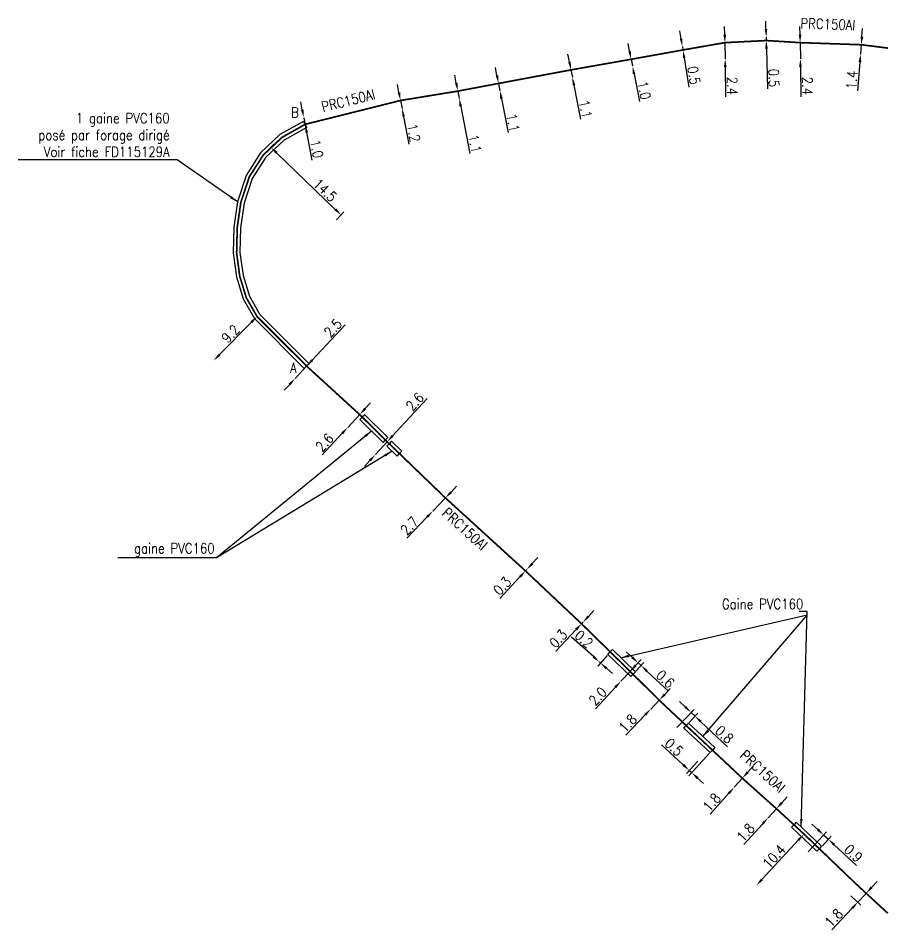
# Model space of a CAD drawing. Header units: millimetres. Extents: x 114996 to 116000, y 129210 to 129989.
# Drawn here: x 115870.8 to 116000.1, y 129628 to 129763.4 of the extents above; entities that cross this region are included whole.
import ezdxf

# ---------------------------------------------------------------- set-up
doc = ezdxf.new("R2010")
doc.units = ezdxf.units.MM
doc.header["$PDMODE"] = 34
doc.layers.get('DEFPOINTS').update_dxf_attribs({"linetype": 'CONTINUOUS'})
doc.layers.add('M_110', color=1, linetype='M_ST_10')
doc.layers.add('M_400', color=7, linetype='CONTINUOUS')
doc.styles.get("Standard").update_dxf_attribs({"font": 'romans.shx', "width": 0.85})
doc.linetypes.add('M_ST_10', pattern='A,5,-0.3,["++",Standard,S=1,R=0,X=0,Y=-0.5],-2.8', length=8.1)
doc.dimstyles.get("Standard").update_dxf_attribs({"dimtxt": 1.5, "dimasz": 1.2, "dimexe": 0.625, "dimexo": 0.625, "dimgap": 0.25, "dimtad": 1, "dimdec": 1, "dimzin": 0, "dimdsep": 46, "dimtxsty": 'Standard', "dimcen": -0.5, "dimadec": 0, "dimazin": 0, "dimtfac": 1, "dimtdec": 1, "dimtmove": 0, "dimatfit": 3, "dimfxl": 0, "dimtolj": 1, "dimtzin": 0, "dimarcsym": 0})

# ---------------------------------------------------------------- blocks, each defined once
blk = doc.blocks.new('*D2')
at = {"layer": 'DEFPOINTS', "color": 0, "linetype": 'Continuous', "transparency": 16777216}
for p in [(115927.59, 129751.18), (115927.81, 129750), (115927.81, 129750)]:
    blk.add_point(p, dxfattribs=at)
at = {"layer": 'M_110', "color": 0, "linetype": 'Continuous', "lineweight": -2, "transparency": 16777216}
for p, q in [((115927.36, 129752.36), (115927.13, 129753.53)), ((115927.59, 129751.18), (115927.81, 129750)), ((115928.04, 129748.82), (115928.84, 129744.71))]:
    blk.add_line(p, q, dxfattribs=at)
at = {"layer": 'M_110', "color": 0, "linetype": 'Continuous', "transparency": 16777216}
for points in [[(115927.55, 129752.39), (115927.16, 129752.32), (115927.59, 129751.18)], [(115928.24, 129748.86), (115927.85, 129748.78), (115927.81, 129750)]]:
    blk.add_solid(points, dxfattribs=at)
at = {"layer": 'M_110', "color": 0, "linetype": 'Continuous', "transparency": 16777216, "insert": (115929.54, 129746.37), "char_height": 1.5, "attachment_point": 5, "rotation": 280.9632}
blk.add_mtext('\\A1;1.2', dxfattribs=at)
blk = doc.blocks.new('*D3')
at = {"layer": 'DEFPOINTS', "color": 0, "linetype": 'Continuous', "transparency": 16777216}
for p in [(115936.1, 129752.57), (115936.31, 129751.49), (115936.31, 129751.49)]:
    blk.add_point(p, dxfattribs=at)
at = {"layer": 'M_110', "color": 0, "linetype": 'Continuous', "lineweight": -2, "transparency": 16777216}
for p, q in [((115935.87, 129753.75), (115935.65, 129754.93)), ((115936.1, 129752.57), (115936.31, 129751.49)), ((115936.54, 129750.31), (115937.9, 129743.29))]:
    blk.add_line(p, q, dxfattribs=at)
at = {"layer": 'M_110', "color": 0, "linetype": 'Continuous', "transparency": 16777216}
for points in [[(115936.07, 129753.79), (115935.68, 129753.71), (115936.1, 129752.57)], [(115936.74, 129750.35), (115936.34, 129750.28), (115936.31, 129751.49)]]:
    blk.add_solid(points, dxfattribs=at)
at = {"layer": 'M_110', "color": 0, "linetype": 'Continuous', "transparency": 16777216, "insert": (115938.63, 129744.77), "char_height": 1.5, "attachment_point": 5, "rotation": 280.9632}
blk.add_mtext('\\A1;1.1', dxfattribs=at)
blk = doc.blocks.new('*D4')
at = {"layer": 'DEFPOINTS', "color": 0, "linetype": 'Continuous', "transparency": 16777216}
for p in [(115942.15, 129753.71), (115942.36, 129752.63), (115942.36, 129752.63)]:
    blk.add_point(p, dxfattribs=at)
at = {"layer": 'M_110', "color": 0, "linetype": 'Continuous', "lineweight": -2, "transparency": 16777216}
for p, q in [((115941.92, 129754.88), (115941.7, 129756.06)), ((115942.15, 129753.71), (115942.36, 129752.63)), ((115942.59, 129751.45), (115943.57, 129746.4))]:
    blk.add_line(p, q, dxfattribs=at)
at = {"layer": 'M_110', "color": 0, "linetype": 'Continuous', "transparency": 16777216}
for points in [[(115942.12, 129754.92), (115941.73, 129754.85), (115942.15, 129753.71)], [(115942.79, 129751.49), (115942.39, 129751.41), (115942.36, 129752.63)]]:
    blk.add_solid(points, dxfattribs=at)
at = {"layer": 'M_110', "color": 0, "linetype": 'Continuous', "transparency": 16777216, "insert": (115944.3, 129747.88), "char_height": 1.5, "attachment_point": 5, "rotation": 280.9632}
blk.add_mtext('\\A1;1.1', dxfattribs=at)
blk = doc.blocks.new('*D5')
at = {"layer": 'DEFPOINTS', "color": 0, "linetype": 'Continuous', "transparency": 16777216}
for p in [(115952.91, 129755.72), (115953.12, 129754.64), (115953.12, 129754.64)]:
    blk.add_point(p, dxfattribs=at)
at = {"layer": 'M_110', "color": 0, "linetype": 'Continuous', "lineweight": -2, "transparency": 16777216}
for p, q in [((115952.68, 129756.9), (115952.46, 129758.08)), ((115952.91, 129755.72), (115953.12, 129754.64)), ((115953.35, 129753.47), (115954.33, 129748.42))]:
    blk.add_line(p, q, dxfattribs=at)
at = {"layer": 'M_110', "color": 0, "linetype": 'Continuous', "transparency": 16777216}
for points in [[(115952.88, 129756.94), (115952.49, 129756.86), (115952.91, 129755.72)], [(115953.55, 129753.5), (115953.15, 129753.43), (115953.12, 129754.64)]]:
    blk.add_solid(points, dxfattribs=at)
at = {"layer": 'M_110', "color": 0, "linetype": 'Continuous', "transparency": 16777216, "insert": (115955.06, 129749.9), "char_height": 1.5, "attachment_point": 5, "rotation": 280.9632}
blk.add_mtext('\\A1;1.1', dxfattribs=at)
blk = doc.blocks.new('*D6')
at = {"layer": 'DEFPOINTS', "color": 0, "linetype": 'Continuous', "transparency": 16777216}
for p in [(115961.86, 129757.3), (115962.05, 129756.32), (115962.05, 129756.32)]:
    blk.add_point(p, dxfattribs=at)
at = {"layer": 'M_110', "color": 0, "linetype": 'Continuous', "lineweight": -2, "transparency": 16777216}
for p, q in [((115961.63, 129758.48), (115961.4, 129759.65)), ((115961.86, 129757.3), (115962.05, 129756.32)), ((115962.28, 129755.14), (115963.09, 129751.03))]:
    blk.add_line(p, q, dxfattribs=at)
at = {"layer": 'M_110', "color": 0, "linetype": 'Continuous', "transparency": 16777216}
for points in [[(115961.82, 129758.51), (115961.43, 129758.44), (115961.86, 129757.3)], [(115962.48, 129755.18), (115962.09, 129755.1), (115962.05, 129756.32)]]:
    blk.add_solid(points, dxfattribs=at)
at = {"layer": 'M_110', "color": 0, "linetype": 'Continuous', "transparency": 16777216, "insert": (115963.79, 129752.69), "char_height": 1.5, "attachment_point": 5, "rotation": 281.131}
blk.add_mtext('\\A1;1.0', dxfattribs=at)
blk = doc.blocks.new('*D7')
at = {"layer": 'DEFPOINTS', "color": 0, "linetype": 'Continuous', "transparency": 16777216}
for p in [(115969.46, 129759.18), (115969.46, 129759.18), (115969.54, 129758.68)]:
    blk.add_point(p, dxfattribs=at)
at = {"layer": 'M_110', "color": 0, "linetype": 'Continuous', "lineweight": -2, "transparency": 16777216}
for p, q in [((115969.27, 129760.36), (115969.08, 129761.54)), ((115968.84, 129759.08), (115968.84, 129759.08)), ((115968.92, 129758.58), (115968.92, 129758.58)), ((115969.46, 129759.18), (115969.54, 129758.68)), ((115969.73, 129757.5), (115970.43, 129753.18))]:
    blk.add_line(p, q, dxfattribs=at)
at = {"layer": 'M_110', "color": 0, "linetype": 'Continuous', "transparency": 16777216}
for points in [[(115969.47, 129760.39), (115969.07, 129760.33), (115969.46, 129759.18)], [(115969.93, 129757.53), (115969.54, 129757.47), (115969.54, 129758.68)]]:
    blk.add_solid(points, dxfattribs=at)
at = {"layer": 'M_110', "color": 0, "linetype": 'Continuous', "transparency": 16777216, "insert": (115971.17, 129754.91), "char_height": 1.5, "attachment_point": 5, "rotation": 279.2083}
blk.add_mtext('\\A1;0.5', dxfattribs=at)
blk = doc.blocks.new('*D8')
at = {"layer": 'DEFPOINTS', "color": 0, "linetype": 'Continuous', "transparency": 16777216}
for p in [(115975.77, 129759.77), (115975.81, 129757.37), (115975.81, 129757.37)]:
    blk.add_point(p, dxfattribs=at)
at = {"layer": 'M_110', "color": 0, "linetype": 'Continuous', "lineweight": -2, "transparency": 16777216}
for p, q in [((115975.76, 129760.97), (115975.74, 129762.17)), ((115975.77, 129759.77), (115975.81, 129757.37)), ((115975.83, 129756.17), (115975.89, 129751.73))]:
    blk.add_line(p, q, dxfattribs=at)
at = {"layer": 'M_110', "color": 0, "linetype": 'Continuous', "transparency": 16777216}
for points in [[(115975.96, 129760.97), (115975.56, 129760.96), (115975.77, 129759.77)], [(115976.03, 129756.17), (115975.63, 129756.16), (115975.81, 129757.37)]]:
    blk.add_solid(points, dxfattribs=at)
at = {"layer": 'M_110', "color": 0, "linetype": 'Continuous', "transparency": 16777216, "insert": (115976.87, 129753.36), "char_height": 1.5, "attachment_point": 5, "rotation": 270.8345}
blk.add_mtext('\\A1;2.4', dxfattribs=at)
blk = doc.blocks.new('*D9')
at = {"layer": 'DEFPOINTS', "color": 0, "linetype": 'Continuous', "transparency": 16777216}
for p in [(115981.91, 129760.58), (115981.91, 129760.58), (115981.92, 129760.08)]:
    blk.add_point(p, dxfattribs=at)
at = {"layer": 'M_110', "color": 0, "linetype": 'Continuous', "lineweight": -2, "transparency": 16777216}
for p, q in [((115981.88, 129761.78), (115981.86, 129762.98)), ((115981.91, 129760.58), (115981.92, 129760.08)), ((115981.95, 129758.88), (115982.09, 129752.92))]:
    blk.add_line(p, q, dxfattribs=at)
at = {"layer": 'M_110', "color": 0, "linetype": 'Continuous', "transparency": 16777216}
for points in [[(115982.08, 129761.78), (115981.68, 129761.77), (115981.91, 129760.58)], [(115982.15, 129758.88), (115981.75, 129758.87), (115981.92, 129760.08)]]:
    blk.add_solid(points, dxfattribs=at)
at = {"layer": 'M_110', "color": 0, "linetype": 'Continuous', "transparency": 16777216, "insert": (115983.05, 129754.53), "char_height": 1.5, "attachment_point": 5, "rotation": 271.3155}
blk.add_mtext('\\A1;0.5', dxfattribs=at)
blk = doc.blocks.new('*D10')
at = {"layer": 'DEFPOINTS', "color": 0, "linetype": 'Continuous', "transparency": 16777216}
for p in [(115986.96, 129759.77), (115986.99, 129757.37), (115986.99, 129757.37)]:
    blk.add_point(p, dxfattribs=at)
at = {"layer": 'M_110', "color": 0, "linetype": 'Continuous', "lineweight": -2, "transparency": 16777216}
for p, q in [((115986.94, 129760.97), (115986.93, 129762.17)), ((115986.96, 129759.77), (115986.99, 129757.37)), ((115987, 129756.17), (115987.06, 129751.73))]:
    blk.add_line(p, q, dxfattribs=at)
at = {"layer": 'M_110', "color": 0, "linetype": 'Continuous', "transparency": 16777216}
for points in [[(115987.14, 129760.97), (115986.74, 129760.96), (115986.96, 129759.77)], [(115987.2, 129756.17), (115986.8, 129756.16), (115986.99, 129757.37)]]:
    blk.add_solid(points, dxfattribs=at)
at = {"layer": 'M_110', "color": 0, "linetype": 'Continuous', "transparency": 16777216, "insert": (115988.04, 129753.36), "char_height": 1.5, "attachment_point": 5, "rotation": 270.7272}
blk.add_mtext('\\A1;2.4', dxfattribs=at)
blk = doc.blocks.new('*D11')
at = {"layer": 'DEFPOINTS', "color": 0, "linetype": 'Continuous', "transparency": 16777216}
for p in [(115996.04, 129759.46), (115995.93, 129758.06), (115995.93, 129758.06)]:
    blk.add_point(p, dxfattribs=at)
at = {"layer": 'M_110', "color": 0, "linetype": 'Continuous', "lineweight": -2, "transparency": 16777216}
for p, q in [((115996.14, 129760.66), (115996.23, 129761.85)), ((115996.04, 129759.46), (115995.93, 129758.06)), ((115995.84, 129756.87), (115995.5, 129752.63))]:
    blk.add_line(p, q, dxfattribs=at)
at = {"layer": 'M_110', "color": 0, "linetype": 'Continuous', "transparency": 16777216}
for points in [[(115995.94, 129760.67), (115996.34, 129760.64), (115996.04, 129759.46)], [(115995.64, 129756.88), (115996.04, 129756.85), (115995.93, 129758.06)]]:
    blk.add_solid(points, dxfattribs=at)
at = {"layer": 'M_110', "color": 0, "linetype": 'Continuous', "transparency": 16777216, "insert": (115994.63, 129754.23), "char_height": 1.5, "attachment_point": 5, "rotation": 85.4722}
blk.add_mtext('\\A1;1.4', dxfattribs=at)
blk = doc.blocks.new('*D12')
at = {"layer": 'DEFPOINTS', "color": 0, "linetype": 'Continuous', "transparency": 16777216}
for p in [(115913.22, 129748.61), (115913.22, 129748.61), (115913.41, 129747.63)]:
    blk.add_point(p, dxfattribs=at)
at = {"layer": 'M_110', "color": 0, "linetype": 'Continuous', "lineweight": -2, "transparency": 16777216}
for p, q in [((115913, 129749.79), (115912.77, 129750.96)), ((115913.22, 129748.61), (115913.41, 129747.63)), ((115913.64, 129746.45), (115914.43, 129742.33))]:
    blk.add_line(p, q, dxfattribs=at)
at = {"layer": 'M_110', "color": 0, "linetype": 'Continuous', "transparency": 16777216}
for points in [[(115913.19, 129749.82), (115912.8, 129749.75), (115913.22, 129748.61)], [(115913.84, 129746.48), (115913.44, 129746.41), (115913.41, 129747.63)]]:
    blk.add_solid(points, dxfattribs=at)
at = {"layer": 'M_110', "color": 0, "linetype": 'Continuous', "transparency": 16777216, "insert": (115915.13, 129743.99), "char_height": 1.5, "attachment_point": 5, "rotation": 280.9063}
blk.add_mtext('\\A1;1.0', dxfattribs=at)
blk = doc.blocks.new('*D13')
at = {"layer": 'DEFPOINTS', "color": 0, "linetype": 'Continuous', "transparency": 16777216}
for p in [(115906.27, 129719.09), (115899.82, 129712.54), (115899.82, 129712.54)]:
    blk.add_point(p, dxfattribs=at)
at = {"layer": 'M_110', "color": 0, "linetype": 'Continuous', "lineweight": -2, "transparency": 16777216}
blk.add_line((115905.43, 129718.24), (115900.66, 129713.39), dxfattribs=at)
at = {"layer": 'M_110', "color": 0, "linetype": 'Continuous', "transparency": 16777216}
for points in [[(115905.29, 129718.38), (115905.57, 129718.1), (115906.27, 129719.09)], [(115900.52, 129713.53), (115900.8, 129713.25), (115899.82, 129712.54)]]:
    blk.add_solid(points, dxfattribs=at)
at = {"layer": 'M_110', "color": 0, "linetype": 'Continuous', "transparency": 16777216, "insert": (115902.33, 129716.52), "char_height": 1.5, "attachment_point": 5, "rotation": 45.4621}
blk.add_mtext('\\A1;9.2', dxfattribs=at)
blk = doc.blocks.new('*D14')
at = {"layer": 'DEFPOINTS', "color": 0, "linetype": 'Continuous', "transparency": 16777216}
for p in [(115913.64, 129711.73), (115911.94, 129709.9), (115911.94, 129709.9)]:
    blk.add_point(p, dxfattribs=at)
at = {"layer": 'M_110', "color": 0, "linetype": 'Continuous', "lineweight": -2, "transparency": 16777216}
for p, q in [((115914.46, 129712.61), (115919.36, 129717.87)), ((115911.94, 129709.9), (115913.64, 129711.73)), ((115911.12, 129709.02), (115910.3, 129708.15))]:
    blk.add_line(p, q, dxfattribs=at)
at = {"layer": 'M_110', "color": 0, "linetype": 'Continuous', "transparency": 16777216}
for points in [[(115914.31, 129712.74), (115914.61, 129712.47), (115913.64, 129711.73)], [(115910.97, 129709.16), (115911.26, 129708.89), (115911.94, 129709.9)]]:
    blk.add_solid(points, dxfattribs=at)
at = {"layer": 'M_110', "color": 0, "linetype": 'Continuous', "transparency": 16777216, "insert": (115917.55, 129717.39), "char_height": 1.5, "attachment_point": 5, "rotation": 47.0061}
blk.add_mtext('\\A1;2.5', dxfattribs=at)
blk = doc.blocks.new('*D15')
at = {"layer": 'DEFPOINTS', "color": 0, "linetype": 'Continuous', "transparency": 16777216}
for p in [(115921.52, 129704.53), (115919.75, 129702.62), (115919.75, 129702.62)]:
    blk.add_point(p, dxfattribs=at)
at = {"layer": 'M_110', "color": 0, "linetype": 'Continuous', "lineweight": -2, "transparency": 16777216}
for p, q in [((115922.34, 129705.41), (115923.15, 129706.28)), ((115921.52, 129704.53), (115919.75, 129702.62)), ((115918.93, 129701.75), (115915.95, 129698.55))]:
    blk.add_line(p, q, dxfattribs=at)
at = {"layer": 'M_110', "color": 0, "linetype": 'Continuous', "transparency": 16777216}
for points in [[(115922.19, 129705.54), (115922.48, 129705.27), (115921.52, 129704.53)], [(115918.78, 129701.88), (115919.07, 129701.61), (115919.75, 129702.62)]]:
    blk.add_solid(points, dxfattribs=at)
at = {"layer": 'M_110', "color": 0, "linetype": 'Continuous', "transparency": 16777216, "insert": (115916.3, 129700.39), "char_height": 1.5, "attachment_point": 5, "rotation": 47.0337}
blk.add_mtext('\\A1;2.6', dxfattribs=at)
blk = doc.blocks.new('*D16')
at = {"layer": 'DEFPOINTS', "color": 0, "linetype": 'Continuous', "transparency": 16777216}
for p in [(115925.61, 129700.49), (115923.85, 129698.58), (115923.85, 129698.58)]:
    blk.add_point(p, dxfattribs=at)
at = {"layer": 'M_110', "color": 0, "linetype": 'Continuous', "lineweight": -2, "transparency": 16777216}
for p, q in [((115926.42, 129701.38), (115931.53, 129706.92)), ((115923.85, 129698.58), (115925.61, 129700.49)), ((115923.03, 129697.7), (115922.22, 129696.82))]:
    blk.add_line(p, q, dxfattribs=at)
at = {"layer": 'M_110', "color": 0, "linetype": 'Continuous', "transparency": 16777216}
for points in [[(115926.27, 129701.51), (115926.57, 129701.24), (115925.61, 129700.49)], [(115922.89, 129697.84), (115923.18, 129697.56), (115923.85, 129698.58)]]:
    blk.add_solid(points, dxfattribs=at)
at = {"layer": 'M_110', "color": 0, "linetype": 'Continuous', "transparency": 16777216, "insert": (115929.72, 129706.44), "char_height": 1.5, "attachment_point": 5, "rotation": 47.3385}
blk.add_mtext('\\A1;2.6', dxfattribs=at)
blk = doc.blocks.new('*D17')
at = {"layer": 'DEFPOINTS', "color": 0, "linetype": 'Continuous', "transparency": 16777216}
for p in [(115934.26, 129692.15), (115932.39, 129690.2), (115932.39, 129690.2)]:
    blk.add_point(p, dxfattribs=at)
at = {"layer": 'M_110', "color": 0, "linetype": 'Continuous', "lineweight": -2, "transparency": 16777216}
for p, q in [((115935.09, 129693.01), (115935.92, 129693.88)), ((115934.26, 129692.15), (115932.39, 129690.2)), ((115931.56, 129689.33), (115928.53, 129686.18))]:
    blk.add_line(p, q, dxfattribs=at)
at = {"layer": 'M_110', "color": 0, "linetype": 'Continuous', "transparency": 16777216}
for points in [[(115934.95, 129693.15), (115935.23, 129692.87), (115934.26, 129692.15)], [(115931.41, 129689.47), (115931.7, 129689.2), (115932.39, 129690.2)]]:
    blk.add_solid(points, dxfattribs=at)
at = {"layer": 'M_110', "color": 0, "linetype": 'Continuous', "transparency": 16777216, "insert": (115928.91, 129688.02), "char_height": 1.5, "attachment_point": 5, "rotation": 46.1541}
blk.add_mtext('\\A1;2.7', dxfattribs=at)
blk = doc.blocks.new('*D18')
at = {"layer": 'DEFPOINTS', "color": 0, "linetype": 'Continuous', "transparency": 16777216}
for p in [(115946.15, 129681.31), (115946.36, 129681.53), (115946.36, 129681.53)]:
    blk.add_point(p, dxfattribs=at)
at = {"layer": 'M_110', "color": 0, "linetype": 'Continuous', "lineweight": -2, "transparency": 16777216}
for p, q in [((115947.17, 129682.4), (115947.99, 129683.28)), ((115946.36, 129681.53), (115946.15, 129681.31)), ((115945.33, 129680.43), (115942.35, 129677.23))]:
    blk.add_line(p, q, dxfattribs=at)
at = {"layer": 'M_110', "color": 0, "linetype": 'Continuous', "transparency": 16777216}
for points in [[(115947.03, 129682.54), (115947.32, 129682.27), (115946.36, 129681.53)], [(115945.19, 129680.56), (115945.48, 129680.29), (115946.15, 129681.31)]]:
    blk.add_solid(points, dxfattribs=at)
at = {"layer": 'M_110', "color": 0, "linetype": 'Continuous', "transparency": 16777216, "insert": (115942.7, 129679.07), "char_height": 1.5, "attachment_point": 5, "rotation": 47.0221}
blk.add_mtext('\\A1;0.3', dxfattribs=at)
blk = doc.blocks.new('*D19')
at = {"layer": 'DEFPOINTS', "color": 0, "linetype": 'Continuous', "transparency": 16777216}
for p in [(115954.48, 129673.46), (115954.69, 129673.68), (115954.69, 129673.68)]:
    blk.add_point(p, dxfattribs=at)
at = {"layer": 'M_110', "color": 0, "linetype": 'Continuous', "lineweight": -2, "transparency": 16777216}
for p, q in [((115955.51, 129674.56), (115956.33, 129675.43)), ((115954.69, 129673.68), (115954.48, 129673.46)), ((115953.66, 129672.59), (115950.67, 129669.4))]:
    blk.add_line(p, q, dxfattribs=at)
at = {"layer": 'M_110', "color": 0, "linetype": 'Continuous', "transparency": 16777216}
for points in [[(115955.36, 129674.69), (115955.65, 129674.42), (115954.69, 129673.68)], [(115953.51, 129672.73), (115953.81, 129672.45), (115954.48, 129673.46)]]:
    blk.add_solid(points, dxfattribs=at)
at = {"layer": 'M_110', "color": 0, "linetype": 'Continuous', "transparency": 16777216, "insert": (115951.02, 129671.24), "char_height": 1.5, "attachment_point": 5, "rotation": 46.8007}
blk.add_mtext('\\A1;0.3', dxfattribs=at)
blk = doc.blocks.new('*D20')
at = {"layer": 'DEFPOINTS', "color": 0, "linetype": 'Continuous', "transparency": 16777216}
for p in [(115958.71, 129669.23), (115957.14, 129667.78), (115957.14, 129667.78)]:
    blk.add_point(p, dxfattribs=at)
at = {"layer": 'M_400', "color": 0, "linetype": 'Continuous', "lineweight": -2, "transparency": 16777216}
for p, q in [((115956.25, 129668.58), (115952.99, 129671.49)), ((115958.29, 129668.77), (115956.88, 129667.18)), ((115957.29, 129667.65), (115957.14, 129667.78)), ((115958.19, 129666.85), (115959.08, 129666.05))]:
    blk.add_line(p, q, dxfattribs=at)
at = {"layer": 'M_400', "color": 0, "linetype": 'Continuous', "transparency": 16777216}
for points in [[(115956.38, 129668.73), (115956.12, 129668.43), (115957.14, 129667.78)], [(115958.32, 129667), (115958.05, 129666.7), (115957.29, 129667.65)]]:
    blk.add_solid(points, dxfattribs=at)
at = {"layer": 'M_400', "color": 0, "linetype": 'Continuous', "transparency": 16777216, "insert": (115954.84, 129671.18), "char_height": 1.5, "attachment_point": 5, "rotation": 318.2735}
blk.add_mtext('\\A1;0.2', dxfattribs=at)
blk = doc.blocks.new('*D21')
at = {"layer": 'DEFPOINTS', "color": 0, "linetype": 'Continuous', "transparency": 16777216}
for p in [(115962.88, 129667.66), (115960.34, 129664.93), (115962.13, 129665.97)]:
    blk.add_point(p, dxfattribs=at)
at = {"layer": 'M_400', "color": 0, "linetype": 'Continuous', "lineweight": -2, "transparency": 16777216}
for p, q in [((115962, 129668.48), (115961.12, 129669.29)), ((115960.76, 129665.39), (115963.3, 129668.11)), ((115962.55, 129666.43), (115963.74, 129667.71)), ((115962.88, 129667.66), (115963.32, 129667.25)), ((115964.2, 129666.43), (115967.39, 129663.45))]:
    blk.add_line(p, q, dxfattribs=at)
at = {"layer": 'M_400', "color": 0, "linetype": 'Continuous', "transparency": 16777216}
for points in [[(115962.14, 129668.62), (115961.86, 129668.33), (115962.88, 129667.66)], [(115964.33, 129666.58), (115964.06, 129666.28), (115963.32, 129667.25)]]:
    blk.add_solid(points, dxfattribs=at)
at = {"layer": 'M_400', "color": 0, "linetype": 'Continuous', "transparency": 16777216, "insert": (115966.92, 129665.26), "char_height": 1.5, "attachment_point": 5, "rotation": 317.0258}
blk.add_mtext('\\A1;0.6', dxfattribs=at)
blk = doc.blocks.new('*D22')
at = {"layer": 'DEFPOINTS', "color": 0, "linetype": 'Continuous', "transparency": 16777216}
for p in [(115961.7, 129666.39), (115960.34, 129664.93), (115960.34, 129664.93)]:
    blk.add_point(p, dxfattribs=at)
at = {"layer": 'M_110', "color": 0, "linetype": 'Continuous', "lineweight": -2, "transparency": 16777216}
for p, q in [((115962.52, 129667.27), (115963.34, 129668.15)), ((115961.7, 129666.39), (115960.34, 129664.93)), ((115959.52, 129664.05), (115956.54, 129660.85))]:
    blk.add_line(p, q, dxfattribs=at)
at = {"layer": 'M_110', "color": 0, "linetype": 'Continuous', "transparency": 16777216}
for points in [[(115962.37, 129667.41), (115962.67, 129667.13), (115961.7, 129666.39)], [(115959.37, 129664.19), (115959.67, 129663.92), (115960.34, 129664.93)]]:
    blk.add_solid(points, dxfattribs=at)
at = {"layer": 'M_110', "color": 0, "linetype": 'Continuous', "transparency": 16777216, "insert": (115956.89, 129662.7), "char_height": 1.5, "attachment_point": 5, "rotation": 47.0258}
blk.add_mtext('\\A1;2.0', dxfattribs=at)
blk = doc.blocks.new('*D23')
at = {"layer": 'DEFPOINTS', "color": 0, "linetype": 'Continuous', "transparency": 16777216}
for p in [(115966.01, 129662.11), (115964.77, 129660.8), (115964.77, 129660.8)]:
    blk.add_point(p, dxfattribs=at)
at = {"layer": 'M_110', "color": 0, "linetype": 'Continuous', "lineweight": -2, "transparency": 16777216}
for p, q in [((115966.84, 129662.97), (115967.67, 129663.84)), ((115966.01, 129662.11), (115964.77, 129660.8)), ((115963.94, 129659.94), (115961.04, 129656.91))]:
    blk.add_line(p, q, dxfattribs=at)
at = {"layer": 'M_110', "color": 0, "linetype": 'Continuous', "transparency": 16777216}
for points in [[(115966.69, 129663.11), (115966.98, 129662.83), (115966.01, 129662.11)], [(115963.79, 129660.08), (115964.08, 129659.8), (115964.77, 129660.8)]]:
    blk.add_solid(points, dxfattribs=at)
at = {"layer": 'M_110', "color": 0, "linetype": 'Continuous', "transparency": 16777216, "insert": (115961.35, 129658.68), "char_height": 1.5, "attachment_point": 5, "rotation": 46.2702}
blk.add_mtext('\\A1;1.8', dxfattribs=at)
blk = doc.blocks.new('*D24')
at = {"layer": 'DEFPOINTS', "color": 0, "linetype": 'Continuous', "transparency": 16777216}
for p in [(115970.76, 129660.29), (115970.03, 129658.34), (115968.21, 129657.57)]:
    blk.add_point(p, dxfattribs=at)
at = {"layer": 'M_400', "color": 0, "linetype": 'Continuous', "lineweight": -2, "transparency": 16777216}
for p, q in [((115968.64, 129658.03), (115971.19, 129660.74)), ((115969.88, 129661.11), (115969.01, 129661.93)), ((115970.46, 129658.8), (115971.77, 129660.2)), ((115970.76, 129660.29), (115971.34, 129659.74)), ((115972.22, 129658.92), (115976.19, 129655.2))]:
    blk.add_line(p, q, dxfattribs=at)
at = {"layer": 'M_400', "color": 0, "linetype": 'Continuous', "transparency": 16777216}
for points in [[(115970.02, 129661.25), (115969.75, 129660.96), (115970.76, 129660.29)], [(115972.35, 129659.06), (115972.08, 129658.77), (115971.34, 129659.74)]]:
    blk.add_solid(points, dxfattribs=at)
at = {"layer": 'M_400', "color": 0, "linetype": 'Continuous', "transparency": 16777216, "insert": (115975.71, 129657.01), "char_height": 1.5, "attachment_point": 5, "rotation": 316.8553}
blk.add_mtext('\\A1;0.8', dxfattribs=at)
blk = doc.blocks.new('*D25')
at = {"layer": 'DEFPOINTS', "color": 0, "linetype": 'Continuous', "transparency": 16777216}
for p in [(115973.92, 129654.69), (115972.17, 129653.53), (115970.47, 129651.69)]:
    blk.add_point(p, dxfattribs=at)
at = {"layer": 'M_400', "color": 0, "linetype": 'Continuous', "lineweight": -2, "transparency": 16777216}
for p, q in [((115969.59, 129652.5), (115966.38, 129655.47)), ((115973.5, 129654.23), (115970.42, 129650.89)), ((115971.75, 129653.07), (115970.05, 129651.23)), ((115970.84, 129651.35), (115970.47, 129651.69)), ((115971.72, 129650.54), (115972.6, 129649.72))]:
    blk.add_line(p, q, dxfattribs=at)
at = {"layer": 'M_400', "color": 0, "linetype": 'Continuous', "transparency": 16777216}
for points in [[(115969.73, 129652.65), (115969.45, 129652.35), (115970.47, 129651.69)], [(115971.86, 129650.68), (115971.59, 129650.39), (115970.84, 129651.35)]]:
    blk.add_solid(points, dxfattribs=at)
at = {"layer": 'M_400', "color": 0, "linetype": 'Continuous', "transparency": 16777216, "insert": (115968.22, 129655.13), "char_height": 1.5, "attachment_point": 5, "rotation": 317.3061}
blk.add_mtext('\\A1;0.5', dxfattribs=at)
blk = doc.blocks.new('*D26')
at = {"layer": 'DEFPOINTS', "color": 0, "linetype": 'Continuous', "transparency": 16777216}
for p in [(115978.37, 129650.52), (115977.17, 129649.18), (115977.17, 129649.18)]:
    blk.add_point(p, dxfattribs=at)
at = {"layer": 'M_110', "color": 0, "linetype": 'Continuous', "lineweight": -2, "transparency": 16777216}
for p, q in [((115979.17, 129651.42), (115979.97, 129652.31)), ((115978.37, 129650.52), (115977.17, 129649.18)), ((115976.37, 129648.29), (115973.57, 129645.17))]:
    blk.add_line(p, q, dxfattribs=at)
at = {"layer": 'M_110', "color": 0, "linetype": 'Continuous', "transparency": 16777216}
for points in [[(115979.02, 129651.55), (115979.32, 129651.28), (115978.37, 129650.52)], [(115976.22, 129648.42), (115976.52, 129648.16), (115977.17, 129649.18)]]:
    blk.add_solid(points, dxfattribs=at)
at = {"layer": 'M_110', "color": 0, "linetype": 'Continuous', "transparency": 16777216, "insert": (115973.83, 129646.95), "char_height": 1.5, "attachment_point": 5, "rotation": 48.1419}
blk.add_mtext('\\A1;1.8', dxfattribs=at)
blk = doc.blocks.new('*D27')
at = {"layer": 'DEFPOINTS', "color": 0, "linetype": 'Continuous', "transparency": 16777216}
for p in [(115983.43, 129645.99), (115982.21, 129644.66), (115982.21, 129644.66)]:
    blk.add_point(p, dxfattribs=at)
at = {"layer": 'M_110', "color": 0, "linetype": 'Continuous', "lineweight": -2, "transparency": 16777216}
for p, q in [((115984.24, 129646.87), (115985.05, 129647.76)), ((115983.43, 129645.99), (115982.21, 129644.66)), ((115981.4, 129643.77), (115978.57, 129640.69))]:
    blk.add_line(p, q, dxfattribs=at)
at = {"layer": 'M_110', "color": 0, "linetype": 'Continuous', "transparency": 16777216}
for points in [[(115984.09, 129647.01), (115984.39, 129646.74), (115983.43, 129645.99)], [(115981.26, 129643.91), (115981.55, 129643.64), (115982.21, 129644.66)]]:
    blk.add_solid(points, dxfattribs=at)
at = {"layer": 'M_110', "color": 0, "linetype": 'Continuous', "transparency": 16777216, "insert": (115978.85, 129642.46), "char_height": 1.5, "attachment_point": 5, "rotation": 47.5207}
blk.add_mtext('\\A1;1.8', dxfattribs=at)
blk = doc.blocks.new('*D28')
at = {"layer": 'DEFPOINTS', "color": 0, "linetype": 'Continuous', "transparency": 16777216}
for p in [(115987.53, 129642.23), (115980.46, 129634.6), (115980.46, 129634.6)]:
    blk.add_point(p, dxfattribs=at)
at = {"layer": 'M_110', "color": 0, "linetype": 'Continuous', "lineweight": -2, "transparency": 16777216}
blk.add_line((115986.71, 129641.35), (115981.28, 129635.48), dxfattribs=at)
at = {"layer": 'M_110', "color": 0, "linetype": 'Continuous', "transparency": 16777216}
for points in [[(115986.57, 129641.49), (115986.86, 129641.22), (115987.53, 129642.23)], [(115981.13, 129635.62), (115981.43, 129635.35), (115980.46, 129634.6)]]:
    blk.add_solid(points, dxfattribs=at)
at = {"layer": 'M_110', "color": 0, "linetype": 'Continuous', "transparency": 16777216, "insert": (115983.08, 129638.9), "char_height": 1.5, "attachment_point": 5, "rotation": 47.2185}
blk.add_mtext('\\A1;10.4', dxfattribs=at)
blk = doc.blocks.new('*D29')
at = {"layer": 'DEFPOINTS', "color": 0, "linetype": 'Continuous', "transparency": 16777216}
for p in [(115990.46, 129642.08), (115987.72, 129639.12), (115989.83, 129640.03)]:
    blk.add_point(p, dxfattribs=at)
at = {"layer": 'M_400', "color": 0, "linetype": 'Continuous', "lineweight": -2, "transparency": 16777216}
for p, q in [((115989.58, 129642.9), (115988.7, 129643.71)), ((115988.14, 129639.58), (115990.88, 129642.54)), ((115990.26, 129640.48), (115991.57, 129641.91)), ((115990.46, 129642.08), (115991.15, 129641.45)), ((115992.03, 129640.63), (115995.34, 129637.57))]:
    blk.add_line(p, q, dxfattribs=at)
at = {"layer": 'M_400', "color": 0, "linetype": 'Continuous', "transparency": 16777216}
for points in [[(115989.71, 129643.05), (115989.44, 129642.75), (115990.46, 129642.08)], [(115992.16, 129640.78), (115991.89, 129640.49), (115991.15, 129641.45)]]:
    blk.add_solid(points, dxfattribs=at)
at = {"layer": 'M_400', "color": 0, "linetype": 'Continuous', "transparency": 16777216, "insert": (115994.87, 129639.36), "char_height": 1.5, "attachment_point": 5, "rotation": 317.2059}
blk.add_mtext('\\A1;0.9', dxfattribs=at)
blk = doc.blocks.new('*D30')
at = {"layer": 'DEFPOINTS', "color": 0, "linetype": 'Continuous', "transparency": 16777216}
for p in [(115995.28, 129634.8), (115994.05, 129633.49), (115995.51, 129632.11)]:
    blk.add_point(p, dxfattribs=at)
at = {"layer": 'M_110', "color": 0, "linetype": 'Continuous', "lineweight": -2, "transparency": 16777216}
for p, q in [((115997.57, 129634.3), (115998.39, 129635.17)), ((115995.73, 129634.37), (115997.2, 129632.99)), ((115994.5, 129633.06), (115995.97, 129631.68)), ((115996.75, 129633.42), (115995.51, 129632.11)), ((115994.69, 129631.23), (115991.67, 129628.01))]:
    blk.add_line(p, q, dxfattribs=at)
at = {"layer": 'M_110', "color": 0, "linetype": 'Continuous', "transparency": 16777216}
for points in [[(115997.42, 129634.43), (115997.71, 129634.16), (115996.75, 129633.42)], [(115994.55, 129631.37), (115994.84, 129631.1), (115995.51, 129632.11)]]:
    blk.add_solid(points, dxfattribs=at)
at = {"layer": 'M_110', "color": 0, "linetype": 'Continuous', "transparency": 16777216, "insert": (115991.96, 129629.79), "char_height": 1.5, "attachment_point": 5, "rotation": 46.8164}
blk.add_mtext('\\A1;1.8', dxfattribs=at)
blk = doc.blocks.new('*D31')
at = {"layer": 'DEFPOINTS', "color": 0, "linetype": 'Continuous', "transparency": 16777216}
for p in [(115907.19, 129743.07), (115918.76, 129734.18), (115917.64, 129733.01)]:
    blk.add_point(p, dxfattribs=at)
at = {"layer": 'M_110', "color": 0, "linetype": 'Continuous', "lineweight": -2, "transparency": 16777216}
for p, q in [((115907.62, 129743.52), (115908.75, 129744.69)), ((115909.18, 129743.4), (115917.9, 129735.01)), ((115918.07, 129733.46), (115919.19, 129734.63))]:
    blk.add_line(p, q, dxfattribs=at)
at = {"layer": 'M_110', "color": 0, "linetype": 'Continuous', "transparency": 16777216}
for points in [[(115909.32, 129743.55), (115909.04, 129743.26), (115908.31, 129744.24)], [(115918.04, 129735.16), (115917.76, 129734.87), (115918.76, 129734.18)]]:
    blk.add_solid(points, dxfattribs=at)
at = {"layer": 'M_110', "color": 0, "linetype": 'Continuous', "transparency": 16777216, "insert": (115916.38, 129737.86), "char_height": 1.5, "attachment_point": 5, "rotation": 316.1021}
blk.add_mtext('\\A1;14.5', dxfattribs=at)

msp = doc.modelspace()

# ---------------------------------------------------------------- linework, layer by layer
at = {"layer": 'M_110', "flags": 128}
msp.add_lwpolyline([(116000, 129758.96, 0.25, 0.25, 0), (115996.04, 129759.46, 0.25, 0.25, 0), (115986.99, 129759.77, 0.25, 0.25, 0), (115981.92, 129760.08, 0.25, 0.25, 0), (115975.77, 129759.77, 0.25, 0.25, 0), (115969.54, 129758.68, 0.25, 0.25, 0), (115961.86, 129757.3, 0.25, 0.25, 0), (115952.91, 129755.72, 0.25, 0.25, 0), (115942.15, 129753.71, 0.25, 0.25, 0), (115936.1, 129752.57, 0.25, 0.25, 0), (115927.59, 129751.18, 0.25, 0.25, 0), (115913.41, 129747.63, 0.25, 0.25, 0), (115909.98, 129745.7, 0.25, 0.25, 0), (115907.19, 129743.07, 0.25, 0.25, 0), (115905.11, 129739.82, 0.25, 0.25, 0), (115903.86, 129736.03, 0.25, 0.25, 0), (115903.33, 129732.31, 0.25, 0.25, 0), (115903.24, 129728.57, 0.25, 0.25, 0), (115903.7, 129725.09, 0.25, 0.25, 0), (115904.67, 129721.9, 0.25, 0.25, 0), (115906.27, 129719.09, 0.25, 0.25, 0), (115913.64, 129711.73, 0.25, 0.25, 0), (115921.52, 129704.53, 0.25, 0.25, 0), (115925.61, 129700.49, 0.25, 0.25, 0), (115934.26, 129692.15, 0.25, 0.25, 0), (115946.15, 129681.31, 0.25, 0.25, 0), (115954.48, 129673.46, 0.25, 0.25, 0), (115961.7, 129666.39, 0.25, 0.25, 0), (115966.01, 129662.11, 0.25, 0.25, 0), (115978.37, 129650.52, 0.25, 0.25, 0), (115983.43, 129645.99, 0.25, 0.25, 0), (115987.53, 129642.23, 0.25, 0.25, 0), (115995.28, 129634.8, 0.25, 0.25, 0), (116000, 129630.45, 0, 0, 0)], format="xyseb", dxfattribs=at)
at = {"layer": 'M_400', "color": 7}
for p, q in [((115913.17, 129748.06), (115909.68, 129746.11)), ((115913.17, 129748.06), (115913.41, 129747.63)), ((115913.66, 129747.19), (115913.41, 129747.63)), ((115909.68, 129746.11), (115906.8, 129743.39)), ((115913.66, 129747.19), (115910.28, 129745.3)), ((115910.28, 129745.3), (115907.58, 129742.75)), ((115906.8, 129743.39), (115904.66, 129740.04)), ((115907.58, 129742.75), (115905.57, 129739.61)), ((115904.66, 129740.04), (115903.37, 129736.14)), ((115905.57, 129739.61), (115904.34, 129735.91)), ((115903.37, 129736.14), (115902.83, 129732.36)), ((115904.34, 129735.91), (115903.83, 129732.27)), ((115902.83, 129732.36), (115902.74, 129728.54)), ((115903.83, 129732.27), (115903.74, 129728.6)), ((115902.74, 129728.54), (115903.21, 129724.98)), ((115903.74, 129728.6), (115904.19, 129725.2)), ((115903.21, 129724.98), (115904.2, 129721.71)), ((115904.19, 129725.2), (115905.13, 129722.1)), ((115904.2, 129721.71), (115905.87, 129718.79)), ((115905.13, 129722.1), (115906.67, 129719.4)), ((115906.67, 129719.4), (115914, 129712.08)), ((115905.87, 129718.79), (115913.29, 129711.38)), ((115913.29, 129711.38), (115913.64, 129711.73)), ((115914, 129712.08), (115913.64, 129711.73)), ((115921.56, 129703.78), (115921.91, 129704.14)), ((115922.27, 129704.49), (115921.91, 129704.14)), ((115922.27, 129704.49), (115925.69, 129701.11)), ((115921.56, 129703.78), (115924.99, 129700.4)), ((115924.99, 129700.4), (115925.34, 129700.76)), ((115925.69, 129701.11), (115925.34, 129700.76)), ((115925.57, 129699.84), (115925.91, 129700.2)), ((115926.26, 129700.56), (115925.91, 129700.2)), ((115926.26, 129700.56), (115927.79, 129699.09)), ((115925.57, 129699.84), (115927.09, 129698.37)), ((115927.09, 129698.37), (115927.44, 129698.73)), ((115927.79, 129699.09), (115927.44, 129698.73)), ((115958.4, 129668.92), (115958.75, 129669.28)), ((115958.4, 129668.92), (115961.78, 129665.61)), ((115959.1, 129669.64), (115958.75, 129669.28)), ((115959.1, 129669.64), (115962.48, 129666.33)), ((115962.48, 129666.33), (115962.13, 129665.97)), ((115961.78, 129665.61), (115962.13, 129665.97)), ((115969.69, 129657.97), (115970.03, 129658.34)), ((115970.37, 129658.7), (115970.03, 129658.34)), ((115970.37, 129658.7), (115974.26, 129655.06)), ((115969.69, 129657.97), (115973.58, 129654.33)), ((115973.58, 129654.33), (115973.92, 129654.69)), ((115974.26, 129655.06), (115973.92, 129654.69)), ((115985.68, 129643.25), (115986.02, 129643.61)), ((115985.68, 129643.25), (115989.46, 129639.69)), ((115986.36, 129643.98), (115986.02, 129643.61)), ((115986.36, 129643.98), (115990.15, 129640.42)), ((115990.15, 129640.42), (115989.8, 129640.05)), ((115989.46, 129639.69), (115989.8, 129640.05))]:
    msp.add_line(p, q, dxfattribs=at)

# ---------------------------------------------------------------- texts
at = {"layer": 'M_110', "linetype": 'Continuous', "width": 0.85}
for rotation, p in [(358.0638, (115986.99, 129761.9)), (14.0724, (115916.06, 129749.45)), (317.646, (115933.63, 129689.74)), (317.646, (115977.89, 129653.74))]:
    msp.add_text('PRC150Al', height=1.5, rotation=rotation, dxfattribs=at).set_placement(p)
at = {"layer": 'M_400', "linetype": 'Continuous', "width": 0.85}
for s, p in [('B', (115911.33, 129748.66)), ('A', (115911.18, 129710.73))]:
    msp.add_text(s, height=1.5, dxfattribs=at).set_placement(p)
at = {"layer": 'M_400', "linetype": 'Continuous', "char_height": 1.5}
for s, insert, attachment_point in [('1 gaine PVC160\\Pposé par forage dirigé\\PVoir fiche FD115129A ', (115893.29, 129742.81), 9), ('gaine PVC160', (115899.97, 129685.42), 3), ('Gaine PVC160', (115987.42, 129677.14), 3)]:
    msp.add_mtext(s, dxfattribs=dict(at, insert=insert, attachment_point=attachment_point))

# ---------------------------------------------------------------- dimensions: what is measured, and where the dimension line sits
at = {"layer": 'M_110', "linetype": 'Continuous'}
for base, p1, p2, angle, picture, middle in [((115981.91, 129760.58), (115981.92, 129760.08), (115981.91, 129760.58), 271.3155, '*D9', (115982.05, 129754.51)), ((115969.46, 129759.18), (115969.54, 129758.68), (115969.46, 129759.18), 279.2083, '*D7', (115970.18, 129754.75)), ((115975.81, 129757.37), (115975.77, 129759.77), (115975.81, 129757.37), 90.8345, '*D8', (115975.87, 129753.35)), ((115986.99, 129757.37), (115986.96, 129759.77), (115986.99, 129757.37), 90.7272, '*D10', (115987.04, 129753.35)), ((115995.93, 129758.06), (115996.04, 129759.46), (115995.93, 129758.06), 85.4722, '*D11', (115995.62, 129754.15)), ((115962.05, 129756.32), (115961.86, 129757.3), (115962.05, 129756.32), 101.131, '*D6', (115962.8, 129752.5)), ((115953.12, 129754.64), (115952.91, 129755.72), (115953.12, 129754.64), 100.9632, '*D5', (115954.08, 129749.71)), ((115942.36, 129752.63), (115942.15, 129753.71), (115942.36, 129752.63), 100.9632, '*D4', (115943.32, 129747.69)), ((115936.31, 129751.49), (115936.1, 129752.57), (115936.31, 129751.49), 100.9632, '*D3', (115937.65, 129744.58)), ((115927.81, 129750), (115927.59, 129751.18), (115927.81, 129750), 100.9632, '*D2', (115928.55, 129746.18)), ((115913.22, 129748.61), (115913.41, 129747.63), (115913.22, 129748.61), 280.9063, '*D12', (115914.15, 129743.8)), ((115918.76, 129734.18), (115907.19, 129743.07), (115917.64, 129733.01), 136.1021, '*D31', (115915.69, 129737.14)), ((115899.82, 129712.54), (115906.27, 129719.09), (115899.82, 129712.54), 45.4621, '*D13', (115903.05, 129715.82)), ((115911.94, 129709.9), (115913.64, 129711.73), (115911.94, 129709.9), 47.0061, '*D14', (115918.28, 129716.71)), ((115923.85, 129698.58), (115925.61, 129700.49), (115923.85, 129698.58), 47.3385, '*D16', (115930.46, 129705.76)), ((115919.75, 129702.62), (115921.52, 129704.53), (115919.75, 129702.62), 47.0337, '*D15', (115917.03, 129699.71)), ((115932.39, 129690.2), (115934.26, 129692.15), (115932.39, 129690.2), 46.1541, '*D17', (115929.63, 129687.32)), ((115946.36, 129681.53), (115946.15, 129681.31), (115946.36, 129681.53), 227.0221, '*D18', (115943.43, 129678.39)), ((115954.69, 129673.68), (115954.48, 129673.46), (115954.69, 129673.68), 226.8007, '*D19', (115951.75, 129670.56)), ((115960.34, 129664.93), (115961.7, 129666.39), (115960.34, 129664.93), 47.0258, '*D22', (115957.62, 129662.01)), ((115964.77, 129660.8), (115966.01, 129662.11), (115964.77, 129660.8), 46.2702, '*D23', (115962.07, 129657.99)), ((115977.17, 129649.18), (115978.37, 129650.52), (115977.17, 129649.18), 48.1419, '*D26', (115974.57, 129646.28)), ((115982.21, 129644.66), (115983.43, 129645.99), (115982.21, 129644.66), 47.5207, '*D27', (115979.58, 129641.79)), ((115980.46, 129634.6), (115987.53, 129642.23), (115980.46, 129634.6), 47.2185, '*D28', (115983.81, 129638.22)), ((115995.51, 129632.11), (115995.28, 129634.8), (115994.05, 129633.49), 46.8164, '*D30', (115992.69, 129629.1))]:
    dim = msp.add_linear_dim(base=base, p1=p1, p2=p2, angle=angle, dimstyle='Standard', dxfattribs=at)
    dim.commit()
    dim.dimension.update_dxf_attribs({"geometry": picture, "text_midpoint": middle, "dimtype": 160})
at = {"layer": 'M_400', "linetype": 'Continuous'}
for base, p1, p2, angle, picture, middle in [((115957.14, 129667.78), (115958.71, 129669.23), (115957.14, 129667.78), 318.2735, '*D20', (115954.17, 129670.43)), ((115962.88, 129667.66), (115962.13, 129665.97), (115960.34, 129664.93), 317.0258, '*D21', (115966.23, 129664.53)), ((115970.76, 129660.29), (115970.03, 129658.34), (115968.21, 129657.57), 316.8553, '*D24', (115975.03, 129656.28)), ((115970.47, 129651.69), (115973.92, 129654.69), (115972.17, 129653.53), 317.3061, '*D25', (115967.54, 129654.39)), ((115990.46, 129642.08), (115989.83, 129640.03), (115987.72, 129639.12), 317.2059, '*D29', (115994.19, 129638.63))]:
    dim = msp.add_linear_dim(base=base, p1=p1, p2=p2, angle=angle, dimstyle='Standard', dxfattribs=at)
    dim.commit()
    dim.dimension.update_dxf_attribs({"geometry": picture, "text_midpoint": middle, "dimtype": 160})

# ---------------------------------------------------------------- leaders
at = {"layer": 'M_400', "linetype": 'Continuous', "annotation_type": 0, "has_hookline": 1, "hookline_direction": 1}
for points, text_width in [([(115903.37, 129736.14), (115894.4, 129742.35), (115893.2, 129742.35)], 22.16), ([(115923.28, 129702.09), (115900.26, 129683.26), (115899.06, 129683.26)], 13.24)]:
    msp.add_leader(points, dimstyle='Standard', override={"dimgap": 0.25, "dimtad": 1}, dxfattribs=dict(at, text_width=text_width))
at = {"layer": 'M_400', "linetype": 'Continuous'}
msp.add_leader([(115926.33, 129699.1), (115900.26, 129683.26)], dimstyle='Standard', override={"dimgap": 0.25, "dimtad": 0}, dxfattribs=at)
for points in [[(115960.33, 129668.42), (115988, 129674.77)], [(115972.52, 129656.7), (115987.99, 129674.76)], [(115987.1, 129643.28), (115987.99, 129675.27), (115986.79, 129675.27)]]:
    msp.add_leader(points, dimstyle='Standard', dxfattribs=at)

doc.saveas('drawing.dxf')
